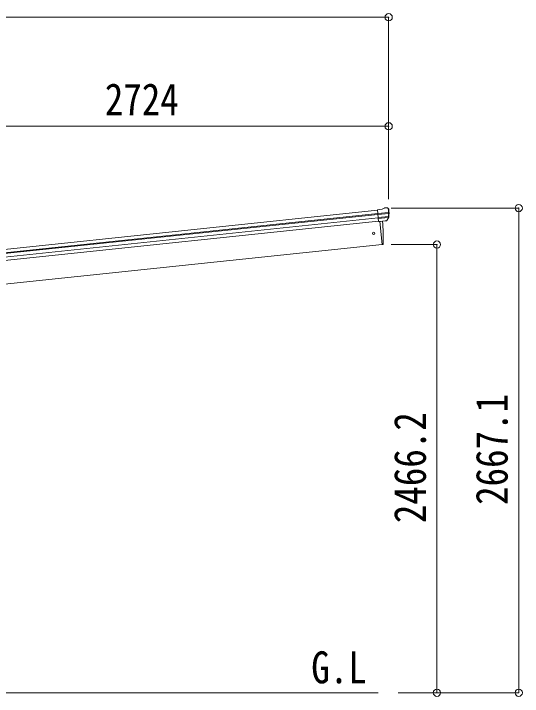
# Model space of a CAD drawing. Units: millimetres at full size, sheet at 1:40. Extents: x -11243 to 11243, y -7760 to 7760.
# Drawn here: x -3593 to -794, y -4247 to -490 of the extents above; entities that cross this region are included whole.
import ezdxf
from ezdxf.enums import TextEntityAlignment as Align

# ---------------------------------------------------------------- set-up
doc = ezdxf.new("R2010")
doc.units = ezdxf.units.MM
doc.header["$LTSCALE"] = 40
doc.header["$PDMODE"] = 32
doc.header["$PDSIZE"] = 40
for name, color, linetype, lineweight in [('0-0_0', 7, 'Continuous', 9), ('0-3_ELV2', 4, 'Continuous', 9), ('0-6_OTH_LINE', 6, 'Continuous', 9)]:
    doc.layers.add(name, color=color, linetype=linetype, lineweight=lineweight)
doc.layers.add('0-7_SHAPE', color=7, linetype='Continuous')
doc.styles.add('ＭＳ ゴシック', font='')
doc.styles.get('ＭＳ ゴシック').set_extended_font_data('MS Gothic')

msp = doc.modelspace()

# ---------------------------------------------------------------- linework, layer by layer
at = {"layer": '0-0_0'}
msp.add_line((-4097.42, -4226.61), (-1586.4, -4226.61), dxfattribs=at)
at = {"layer": '0-3_ELV2'}
for p, q in [((-4193.01, -1844.61), (-1591.26, -1571.16)), ((-1564.95, -1566.38), (-1591.47, -1569.16)), ((-1584.69, -1633.72), (-1591.47, -1569.16)), ((-1564.95, -1566.38), (-1553.35, -1559.41)), ((-1552.12, -1559), (-1538.63, -1557.58)), ((-1534.97, -1558.67), (-1534.97, -1558.66)), ((-1534.97, -1558.67), (-1529.79, -1562.86)), ((-1528.4, -1566.56), (-1528.71, -1564.71)), ((-4191.03, -1863.5), (-1589.28, -1590.05)), ((-4190.6, -1867.68), (-1588.84, -1594.23)), ((-4188.5, -1887.54), (-1586.75, -1614.09)), ((-1589.31, -1589.69), (-1529.58, -1583.42)), ((-1529.1, -1589.28), (-1588.7, -1595.55)), ((-1529.93, -1606.04), (-1586.97, -1612.03)), ((-1531.32, -1610.7), (-1586.5, -1616.5)), ((-1539.88, -1627.28), (-1530.43, -1608.98)), ((-1538.83, -1627.71), (-1528.71, -1609.45)), ((-1584.99, -1630.83), (-4186.74, -1904.28)), ((-1541.33, -1628.93), (-1584.71, -1633.49)), ((-1584.69, -1633.72), (-1574.74, -1632.67)), ((-1577.81, -1632.99), (-1564.42, -1760.38)), ((-1574.74, -1632.67), (-1574.47, -1632.74)), ((-1574.47, -1632.74), (-1549.14, -1630.07)), ((-1549.14, -1630.07), (-1548.88, -1629.95)), ((-1548.88, -1629.95), (-1541.19, -1629.15)), ((-1564.42, -1760.38), (-4097.92, -2026.67)), ((-1564.42, -1760.38), (-1562.36, -1760.1))]:
    msp.add_line(p, q, dxfattribs=at)
msp.add_circle((-1611.21, -1697.83), 6.5, dxfattribs=at)
for centre, radius, start, end in [((-1551.81, -1561.98), 3, 96.02369, 120.97631), ((-1538.11, -1562.55), 5, 51.04426, 95.95574), ((-1721.96, -1588.21), 192.44, 1.4271, 6.57578), ((-1729.29, -1587.67), 202, 354.13916, 6), ((-1533.1, -1607.6), 3, 332.69111, 354.20009), ((-1729.29, -1587.67), 200.2, 354.20009, 359.53883), ((-1484.3, -1581.3), 45.32, 182.67122, 185.64518), ((-1528.91, -1590.62), 1.35, 95.1605, 97.91927), ((-1526.3, -1589.07), 2.74, 179.02151, 184.43412), ((-1531.33, -1607.99), 3, 331, 354.13916), ((-2459.02, -1720.18), 900, 357.63919, 5.64987), ((-1541.45, -1626.26), 2.99, 285.2717, 331.00739), ((-1562.78, -1757.13), 3, 278, 357.63919)]:
    msp.add_arc(centre, radius, start, end, dxfattribs=at)
for centre, major_axis, ratio, start_param, end_param in [((-1530.66, -1566.16), (-0.87, 5.91), 0.020485, 0.671432, 1.5691306), ((-1536.05, -1561.65), (5.88, -1.31), 0.24881, 0.460585, 0.4641038), ((-1531.68, -1565.19), (-2.34, 1.9), 0.995767, 3.9859716, 4.712389), ((-1726.99, -1609.62), (-20.92, 199.05), 0.994373, 4.7113789, 4.7277536), ((-1541.65, -1625.95), (-0.11, 3), 0.642905, 3.2459383, 4.203928), ((-1541.51, -1626.16), (1.66, -2.51), 0.997631, 5.8041905, 5.8929484), ((-1541.58, -1626.05), (3.53, -2.11), 0.650902, 5.2561448, 5.3289554), ((-1539.21, -1625.7), (1.08, 3.13), 0.040856, 2.1135035, 2.1416249)]:
    msp.add_ellipse(centre, major_axis=major_axis, ratio=ratio, start_param=start_param, end_param=end_param, dxfattribs=at)
at = {"layer": '0-6_OTH_LINE'}
for p, q in [((-1529.29, -509.56), (-6993.47, -509.56)), ((-1529.29, -509.56), (-1529.29, -1509.72)), ((-4253.34, -1109.56), (-1529.29, -1109.56)), ((-1529.29, -1109.56), (-1529.29, -1509.72)), ((-813.68, -1559.56), (-1514.78, -1559.56)), ((-813.68, -4226.61), (-813.68, -1559.56)), ((-1263.68, -1760.38), (-1514.78, -1760.38)), ((-1263.68, -4226.61), (-1263.68, -1760.38)), ((-813.68, -4226.61), (-1477.54, -4226.61)), ((-1263.68, -4226.61), (-1476.54, -4226.61))]:
    msp.add_line(p, q, dxfattribs=at)
for p in [(-1529.29, -509.56), (-1529.29, -1109.56), (-813.68, -1559.56), (-1263.68, -1760.38), (-1263.68, -4226.61), (-813.68, -4226.61)]:
    msp.add_point(p, dxfattribs=at)

# ---------------------------------------------------------------- texts
at = {"layer": '0-6_OTH_LINE', "color": 7, "style": 'ＭＳ ゴシック', "width": 0.85}
msp.add_text('2724', height=176, dxfattribs=at).set_placement((-3091.32, -1101.56), align=Align.BOTTOM_LEFT)
for s, p in [('2667.1', (-821.68, -3193.09)), ('2466.2', (-1271.68, -3293.5))]:
    msp.add_text(s, height=176, rotation=90, dxfattribs=at).set_placement(p, align=Align.BOTTOM_LEFT)
at = {"layer": '0-7_SHAPE', "style": 'ＭＳ ゴシック', "width": 0.85}
msp.add_text('G.L', height=176, dxfattribs=at).set_placement((-1955.37, -4227.65), align=Align.BOTTOM_LEFT)

doc.saveas('drawing.dxf')
